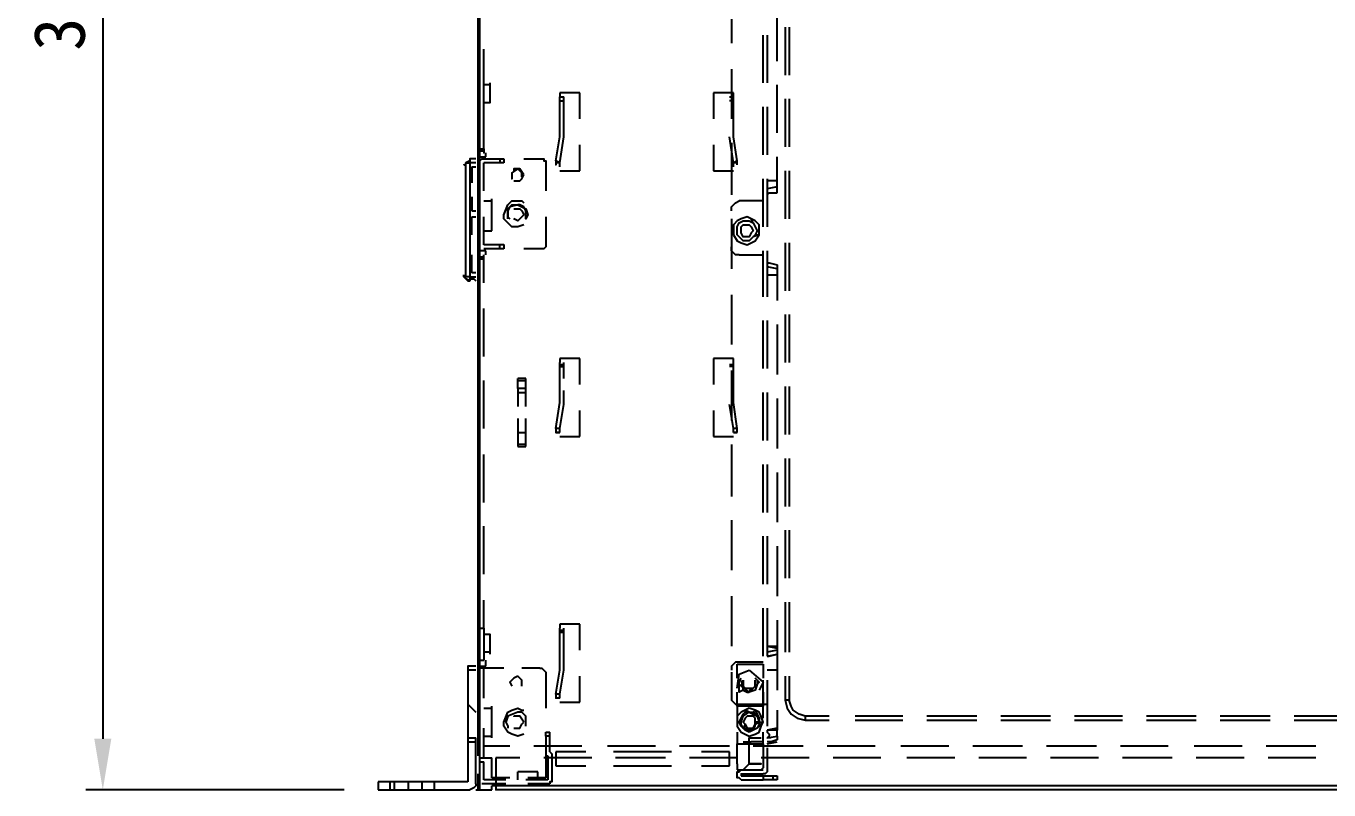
# Model space of a CAD drawing. Header units: millimetres. Extents: x 929 to 1725, y 58 to 532.
# Drawn here: x 1421.8 to 1498.2, y 395.1 to 439.9 of the extents above; entities that cross this region are included whole.
import ezdxf

# ---------------------------------------------------------------- set-up
doc = ezdxf.new("R2010")
doc.units = ezdxf.units.MM
doc.header["$MEASUREMENT"] = 0
doc.header["$PDSIZE"] = -10
doc.layers.get('Defpoints').update_dxf_attribs({"linetype": 'CONTINUOUS'})
doc.layers.add('TI-TEXT', color=3, linetype='CONTINUOUS')
doc.layers.add('TT-WIRE-EQPM', color=6, linetype='CONTINUOUS')
doc.styles.add('굴림체', font='GulimChe.ttf')
doc.dimstyles.new('NEW', dxfattribs={"dimtxt": 3, "dimasz": 3, "dimexe": 1, "dimexo": 2, "dimgap": 1, "dimtad": 1, "dimdec": 4, "dimzin": 0, "dimdsep": 46, "dimtxsty": '굴림체', "dimcen": 0.09, "dimclrd": 1, "dimclre": 1, "dimadec": 0, "dimazin": 0, "dimtfac": 1, "dimtdec": 4, "dimtofl": 0, "dimtmove": 2, "dimatfit": 3, "dimfxl": 0, "dimtolj": 1, "dimtzin": 0, "dimarcsym": 0})

# ---------------------------------------------------------------- blocks, each defined once
blk = doc.blocks.new('*D0')
at = {"layer": 'Defpoints', "color": 0, "linetype": 'ByBlock', "ltscale": 5}
for p in [(1448.155, 487.549), (1426.268, 395.086), (1442.42, 395.086)]:
    blk.add_point(p, dxfattribs=at)
at = {"layer": 'TI-TEXT', "color": 1, "linetype": 'ByBlock', "lineweight": -2, "ltscale": 5}
for p, q in [((1446.155, 487.549), (1425.268, 487.549)), ((1426.268, 484.549), (1426.268, 398.086)), ((1440.42, 395.086), (1425.268, 395.086))]:
    blk.add_line(p, q, dxfattribs=at)
at = {"layer": 'TI-TEXT', "color": 1, "linetype": 'ByBlock', "ltscale": 5}
for points in [[(1425.768, 484.549), (1426.768, 484.549), (1426.268, 487.549)], [(1425.768, 398.086), (1426.768, 398.086), (1426.268, 395.086)]]:
    blk.add_solid(points, dxfattribs=at)
at = {"layer": 'TI-TEXT', "color": 0, "linetype": 'ByBlock', "ltscale": 5, "insert": (1423.735, 441.318), "char_height": 3, "attachment_point": 5, "rotation": 90, "style": '굴림체'}
blk.add_mtext('\\A1;385', dxfattribs=at)

msp = doc.modelspace()

# ---------------------------------------------------------------- linework, layer by layer
at = {"layer": 'TT-WIRE-EQPM', "linetype": 'Continuous'}
for points in [[(1448.27229, 487.54926), (1448.27229, 441.31782), (1448.27229, 398.01243)], [(1448.38933, 395.08638), (1448.38933, 487.54926)], [(1463.13658, 440.26445), (1463.13658, 438.85995)], [(1465.82853, 439.21107), (1465.82853, 440.61557)], [(1466.2967, 439.79628), (1466.2967, 438.39178)], [(1466.53078, 439.79628), (1466.53078, 438.39178)], [(1465.00924, 437.92361), (1465.00924, 439.32811)], [(1465.24333, 439.32811), (1465.24333, 437.92361)], [(1465.82853, 437.80657), (1465.82853, 439.21107)], [(1448.62342, 437.10432), (1448.62342, 438.50882)], [(1465.00924, 436.51912), (1465.00924, 437.92361)], [(1465.24333, 437.92361), (1465.24333, 436.51912)], [(1466.2967, 438.39178), (1466.2967, 436.98728)], [(1466.53078, 438.39178), (1466.53078, 436.98728)], [(1463.13658, 437.33841), (1463.13658, 435.93391)], [(1448.62342, 436.87024), (1448.62342, 436.87024), (1448.62342, 436.98728), (1448.62342, 436.98728), (1448.62342, 437.10432)], [(1448.62342, 434.99757), (1448.62342, 435.11462), (1448.62342, 435.46574), (1448.62342, 435.93391), (1448.62342, 436.28503), (1448.62342, 436.63616), (1448.62342, 436.87024)], [(1448.97454, 436.40207), (1448.62342, 436.40207)], [(1448.97454, 436.51912), (1448.97454, 436.40207), (1448.97454, 436.16799), (1448.97454, 435.93391), (1448.97454, 435.58278), (1448.97454, 435.3487), (1448.97454, 435.3487)], [(1465.82853, 434.99757), (1465.82853, 436.40207)], [(1453.071, 435.93391), (1453.071, 435.69982)], [(1454.24141, 435.93391), (1453.071, 435.93391)], [(1453.071, 435.69982), (1453.30508, 435.69982)], [(1453.071, 435.46574), (1453.071, 435.58278), (1453.071, 435.69982), (1453.071, 435.69982), (1453.071, 435.69982)], [(1453.30508, 435.46574), (1453.30508, 435.58278), (1453.30508, 435.69982), (1453.30508, 435.69982), (1453.30508, 435.69982)], [(1454.24141, 434.41237), (1454.24141, 435.93391)], [(1462.0832, 435.93391), (1462.0832, 434.41237)], [(1463.25362, 435.93391), (1462.0832, 435.93391)], [(1463.01954, 435.69982), (1463.25362, 435.69982)], [(1463.13658, 435.93391), (1463.13658, 434.41237)], [(1463.25362, 435.69982), (1463.25362, 435.93391)], [(1463.25362, 435.46574), (1463.25362, 435.58278), (1463.25362, 435.69982), (1463.25362, 435.69982), (1463.25362, 435.69982)], [(1448.97454, 435.3487), (1448.62342, 435.3487)], [(1448.62342, 434.76349), (1448.62342, 434.76349), (1448.62342, 434.88053), (1448.62342, 434.88053), (1448.62342, 434.99757)], [(1453.071, 433.35899), (1453.071, 435.46574)], [(1453.071, 435.46574), (1453.30508, 435.46574)], [(1453.30508, 433.35899), (1453.30508, 435.46574)], [(1463.25362, 435.46574), (1463.01954, 435.46574)], [(1463.25362, 433.35899), (1463.25362, 435.46574)], [(1465.00924, 433.71012), (1465.00924, 435.11462)], [(1465.24333, 435.11462), (1465.24333, 433.71012)], [(1465.82853, 433.59308), (1465.82853, 434.99757)], [(1466.2967, 435.58278), (1466.2967, 434.17828)], [(1466.53078, 435.58278), (1466.53078, 434.17828)], [(1448.62342, 432.65674), (1448.62342, 434.76349)], [(1466.2967, 434.17828), (1466.2967, 432.77378)], [(1466.53078, 434.17828), (1466.53078, 432.77378)], [(1452.83691, 431.95449), (1453.071, 433.35899)], [(1453.071, 431.83745), (1453.30508, 433.35899)], [(1463.25362, 431.83745), (1463.01954, 433.35899)], [(1463.4877, 431.95449), (1463.25362, 433.35899)], [(1465.00924, 432.30562), (1465.00924, 433.71012)], [(1465.24333, 433.71012), (1465.24333, 432.30562)], [(1448.38933, 432.65674), (1448.62342, 432.65674)], [(1448.62342, 432.65674), (1448.62342, 432.5397), (1448.62342, 432.5397), (1448.62342, 432.42266), (1448.62342, 432.42266)], [(1454.24141, 431.36928), (1454.24141, 432.89083)], [(1462.0832, 432.89083), (1462.0832, 431.36928)], [(1463.13658, 433.00787), (1463.13658, 431.48633)], [(1447.453, 431.72041), (1447.453, 431.72041), (1447.57004, 431.72041), (1447.57004, 431.83745), (1447.68708, 431.83745), (1447.80413, 431.83745)], [(1447.80413, 431.95449), (1447.57004, 431.83745), (1447.57004, 431.83745)], [(1447.57004, 425.16608), (1447.57004, 428.44324), (1447.57004, 431.83745)], [(1448.15525, 432.07153), (1448.03821, 432.07153), (1447.80413, 432.07153), (1447.80413, 432.07153), (1447.80413, 431.95449)], [(1448.15525, 432.07153), (1447.80413, 432.07153)], [(1447.80413, 432.07153), (1447.80413, 432.07153), (1447.80413, 431.95449), (1447.80413, 431.95449), (1447.80413, 431.83745)], [(1448.15525, 431.83745), (1447.80413, 431.83745)], [(1447.80413, 431.83745), (1447.80413, 425.16608)], [(1448.38933, 432.5397), (1448.62342, 432.5397)], [(1448.38933, 432.18858), (1448.74046, 432.18858)], [(1448.38933, 431.83745), (1448.38933, 431.95449), (1448.50638, 432.07153), (1448.62342, 432.07153)], [(1448.62342, 432.07153), (1449.55975, 432.07153)], [(1448.62342, 430.19887), (1448.62342, 431.83745)], [(1449.55975, 431.83745), (1448.62342, 431.83745)], [(1448.74046, 432.18858), (1448.74046, 432.42266)], [(1448.74046, 432.07153), (1449.79383, 432.07153)], [(1449.55975, 432.07153), (1449.55975, 431.83745)], [(1449.55975, 432.07153), (1449.67679, 432.07153), (1449.79383, 432.07153), (1449.79383, 432.07153), (1449.79383, 432.07153)], [(1449.79383, 431.83745), (1449.79383, 431.83745), (1449.79383, 431.83745), (1449.67679, 431.83745), (1449.55975, 431.83745)], [(1449.79383, 432.07153), (1449.79383, 431.83745)], [(1450.96425, 432.07153), (1452.01762, 432.07153)], [(1452.01762, 432.07153), (1452.13467, 432.07153), (1452.13467, 431.95449), (1452.25171, 431.95449), (1452.25171, 431.83745)], [(1452.25171, 431.83745), (1452.25171, 430.19887)], [(1452.83691, 431.95449), (1452.83691, 431.83745), (1452.83691, 431.72041), (1452.83691, 431.72041), (1452.83691, 431.72041)], [(1453.071, 431.83745), (1452.83691, 431.95449)], [(1453.071, 431.83745), (1452.83691, 431.83745)], [(1453.071, 431.60337), (1453.071, 431.72041), (1453.071, 431.72041), (1453.071, 431.83745), (1453.071, 431.83745)], [(1463.4877, 431.95449), (1463.25362, 431.83745)], [(1463.4877, 431.83745), (1463.25362, 431.83745)], [(1463.25362, 431.60337), (1463.25362, 431.72041), (1463.25362, 431.72041), (1463.25362, 431.83745), (1463.25362, 431.83745)], [(1463.4877, 431.72041), (1463.4877, 431.72041), (1463.4877, 431.72041), (1463.4877, 431.83745), (1463.4877, 431.95449)], [(1465.82853, 430.78408), (1465.82853, 432.18858)], [(1447.92117, 431.60337), (1448.15525, 431.60337)], [(1447.92117, 431.60337), (1447.92117, 430.66703)], [(1450.61312, 431.48633), (1450.262, 431.25224), (1450.262, 431.1352), (1450.262, 430.90112), (1450.262, 430.90112)], [(1450.96425, 431.1352), (1450.73017, 431.48633), (1450.61312, 431.48633), (1450.49608, 431.48633), (1450.37904, 431.48633), (1450.37904, 431.36928)], [(1450.37904, 430.78408), (1450.61312, 430.78408), (1450.73017, 430.78408), (1450.84721, 430.90112), (1450.96425, 431.1352)], [(1450.84721, 431.01816), (1450.84721, 431.25224), (1450.73017, 431.36928), (1450.61312, 431.48633)], [(1453.071, 431.36928), (1454.24141, 431.36928)], [(1462.0832, 431.36928), (1463.25362, 431.36928)], [(1463.13658, 431.48633), (1463.13658, 429.96479)], [(1466.2967, 431.36928), (1466.2967, 429.96479)], [(1466.53078, 431.36928), (1466.53078, 429.96479)], [(1465.00924, 429.49662), (1465.00924, 430.90112)], [(1465.24333, 430.90112), (1465.24333, 429.49662)], [(1465.82853, 430.78408), (1465.24333, 430.78408)], [(1465.82853, 430.43295), (1465.24333, 430.31591)], [(1465.82853, 430.43295), (1465.82853, 430.43295), (1465.82853, 430.43295), (1465.82853, 430.54999), (1465.82853, 430.66703), (1465.82853, 430.78408)], [(1465.82853, 430.08183), (1465.82853, 430.43295)], [(1447.92117, 429.84774), (1447.92117, 429.02845)], [(1448.62342, 429.61366), (1449.09158, 429.61366)], [(1449.09158, 427.85804), (1449.09158, 427.97508), (1449.09158, 428.3262), (1449.09158, 428.79437), (1449.09158, 429.26254), (1449.09158, 429.61366), (1449.09158, 429.7307)], [(1449.79383, 428.79437), (1450.02792, 429.37958), (1450.262, 429.61366), (1450.61312, 429.61366), (1450.84721, 429.61366), (1450.96425, 429.49662)], [(1463.13658, 429.02845), (1463.13658, 429.26254), (1463.25362, 429.37958), (1463.37066, 429.49662), (1463.60474, 429.61366)], [(1465.00924, 429.61366), (1463.60474, 429.61366)], [(1465.24333, 429.96479), (1465.36037, 430.08183), (1465.82853, 430.08183)], [(1466.2967, 429.96479), (1466.2967, 428.56029)], [(1466.53078, 429.96479), (1466.53078, 428.56029)], [(1447.92117, 429.02845), (1448.15525, 429.02845)], [(1450.96425, 428.20916), (1450.61312, 428.09212), (1450.262, 428.09212), (1450.02792, 428.3262), (1449.79383, 428.56029), (1449.79383, 428.79437)], [(1450.02792, 428.56029), (1450.02792, 429.14549), (1450.262, 429.37958), (1450.61312, 429.37958)], [(1450.61312, 429.37958), (1450.14496, 429.26254), (1450.02792, 429.02845), (1450.02792, 428.79437), (1450.02792, 428.67733), (1450.14496, 428.56029)], [(1450.37904, 429.14549), (1450.73017, 429.14549), (1450.84721, 429.02845), (1450.96425, 428.79437)], [(1450.96425, 428.79437), (1450.73017, 428.56029), (1450.61312, 428.44324), (1450.37904, 428.56029), (1450.37904, 428.56029)], [(1450.61312, 429.37958), (1451.08129, 429.14549), (1451.19833, 428.79437), (1451.08129, 428.56029), (1451.08129, 428.56029)], [(1451.08129, 428.56029), (1451.08129, 428.79437), (1451.08129, 429.02845), (1450.96425, 429.26254), (1450.73017, 429.37958), (1450.61312, 429.37958)], [(1465.00924, 428.09212), (1465.00924, 429.49662)], [(1465.24333, 429.49662), (1465.24333, 428.09212)], [(1447.92117, 428.67733), (1448.15525, 428.67733)], [(1447.92117, 427.62395), (1447.92117, 428.67733)], [(1448.62342, 427.03874), (1448.62342, 428.67733)], [(1452.25171, 428.67733), (1452.25171, 427.03874)], [(1463.13658, 428.56029), (1463.13658, 427.03874)], [(1464.77516, 427.85804), (1464.77516, 428.20916), (1464.54108, 428.44324), (1464.30699, 428.56029), (1464.07291, 428.67733), (1463.72178, 428.56029), (1463.4877, 428.44324), (1463.25362, 428.20916), (1463.25362, 427.85804), (1463.25362, 427.62395), (1463.4877, 427.27283), (1463.72178, 427.15579), (1464.07291, 427.03874), (1464.30699, 427.15579), (1464.54108, 427.27283), (1464.77516, 427.62395), (1464.77516, 427.85804)], [(1464.07291, 427.27283), (1463.83883, 427.27283), (1463.60474, 427.50691), (1463.4877, 427.62395), (1463.4877, 427.85804), (1463.4877, 428.09212), (1463.60474, 428.3262), (1463.83883, 428.44324)], [(1464.07291, 427.50691), (1463.83883, 427.50691), (1463.72178, 427.74099), (1463.72178, 427.85804), (1463.72178, 428.09212), (1463.83883, 428.20916), (1464.07291, 428.20916), (1464.18995, 428.20916), (1464.18995, 428.20916), (1464.30699, 428.09212), (1464.42403, 427.85804), (1464.30699, 427.74099), (1464.18995, 427.50691), (1464.18995, 427.50691), (1464.07291, 427.50691)], [(1463.83883, 428.44324), (1463.83883, 428.44324), (1464.07291, 428.44324), (1464.18995, 428.44324), (1464.18995, 428.44324), (1464.42403, 428.3262)], [(1464.42403, 428.3262), (1464.30699, 428.56029)], [(1464.42403, 428.3262), (1464.54108, 428.09212), (1464.65812, 427.85804), (1464.54108, 427.62395)], [(1448.62342, 427.85804), (1449.09158, 427.85804)], [(1464.42403, 427.50691), (1464.18995, 427.27283), (1464.18995, 427.27283), (1464.07291, 427.27283)], [(1464.54108, 427.62395), (1464.77516, 427.62395), (1464.42403, 427.50691)], [(1464.54108, 427.62395), (1464.42403, 427.50691)], [(1447.92117, 425.40016), (1447.92117, 426.45354)], [(1448.74046, 426.68762), (1448.38933, 426.68762)], [(1449.55975, 427.03874), (1448.62342, 427.03874)], [(1449.55975, 426.80466), (1448.62342, 426.80466)], [(1448.62342, 426.21945), (1448.62342, 426.3365), (1448.62342, 426.3365), (1448.62342, 426.45354), (1448.62342, 426.45354)], [(1449.79383, 426.80466), (1448.74046, 426.80466)], [(1448.74046, 426.45354), (1448.74046, 426.68762)], [(1449.79383, 427.03874), (1449.79383, 427.03874), (1449.79383, 427.03874), (1449.67679, 427.03874), (1449.55975, 427.03874)], [(1449.55975, 426.80466), (1449.55975, 427.03874)], [(1449.79383, 426.80466), (1449.79383, 426.80466), (1449.79383, 426.80466), (1449.67679, 426.80466), (1449.55975, 426.80466)], [(1449.79383, 427.03874), (1449.79383, 426.80466)], [(1452.01762, 426.80466), (1450.96425, 426.80466)], [(1452.25171, 427.03874), (1452.25171, 426.9217), (1452.13467, 426.80466), (1452.13467, 426.80466), (1452.01762, 426.80466)], [(1463.13658, 427.03874), (1463.13658, 425.63425)], [(1463.60474, 426.45354), (1463.37066, 426.45354), (1463.25362, 426.57058), (1463.13658, 426.68762), (1463.13658, 426.9217)], [(1463.60474, 426.45354), (1465.00924, 426.45354)], [(1465.00924, 425.28312), (1465.00924, 426.68762)], [(1465.24333, 426.68762), (1465.24333, 425.28312)], [(1466.2967, 427.15579), (1466.2967, 425.75129)], [(1466.53078, 427.15579), (1466.53078, 425.75129)], [(1448.38933, 426.3365), (1448.62342, 426.3365)], [(1448.38933, 426.21945), (1448.62342, 426.21945)], [(1448.62342, 424.81495), (1448.62342, 426.21945)], [(1465.24333, 425.98537), (1465.36037, 425.98537), (1465.82853, 425.86833)], [(1465.82853, 425.63425), (1465.24333, 425.75129)], [(1465.82853, 425.86833), (1465.82853, 425.63425)], [(1466.2967, 425.75129), (1466.2967, 424.34679)], [(1466.53078, 425.75129), (1466.53078, 424.34679)], [(1447.453, 425.28312), (1447.453, 425.16608), (1447.57004, 425.04904), (1447.57004, 425.04904), (1447.68708, 424.932), (1447.80413, 424.932)], [(1447.80413, 425.16608), (1447.68708, 425.16608), (1447.57004, 425.16608), (1447.57004, 425.16608), (1447.453, 425.16608), (1447.453, 425.28312)], [(1447.80413, 425.04904), (1447.80413, 424.932), (1447.80413, 424.932), (1447.57004, 425.04904), (1447.57004, 425.04904)], [(1447.80413, 425.16608), (1447.80413, 425.04904), (1447.80413, 424.932), (1447.80413, 424.932), (1447.80413, 424.932)], [(1447.80413, 425.16608), (1448.15525, 425.16608)], [(1447.80413, 425.04904), (1448.03821, 425.04904), (1448.15525, 424.932)], [(1448.15525, 425.40016), (1447.92117, 425.40016)], [(1465.00924, 423.99566), (1465.00924, 425.28312)], [(1465.24333, 425.28312), (1465.82853, 425.28312)], [(1465.24333, 425.28312), (1465.24333, 423.99566)], [(1465.82853, 425.63425), (1465.82853, 425.5172), (1465.82853, 425.28312), (1465.82853, 425.28312)], [(1465.82853, 425.28312), (1465.82853, 423.76158)], [(1463.13658, 424.1127), (1463.13658, 422.59116)], [(1448.62342, 421.88891), (1448.62342, 423.29341)], [(1466.2967, 422.94229), (1466.2967, 421.53779)], [(1466.53078, 422.94229), (1466.53078, 421.53779)], [(1448.62342, 420.48441), (1448.62342, 421.88891)], [(1463.13658, 422.59116), (1463.13658, 421.18666)], [(1465.00924, 421.18666), (1465.00924, 422.59116)], [(1465.24333, 422.59116), (1465.24333, 421.18666)], [(1465.82853, 422.35708), (1465.82853, 420.83554)], [(1465.00924, 419.78216), (1465.00924, 421.18666)], [(1465.24333, 421.18666), (1465.24333, 419.78216)], [(1466.2967, 421.53779), (1466.2967, 420.13329)], [(1466.53078, 421.53779), (1466.53078, 420.13329)], [(1453.071, 420.36737), (1453.071, 420.13329)], [(1454.24141, 420.36737), (1453.071, 420.36737)], [(1454.24141, 418.84583), (1454.24141, 420.36737)], [(1462.0832, 420.36737), (1462.0832, 418.84583)], [(1463.25362, 420.36737), (1462.0832, 420.36737)], [(1463.25362, 420.13329), (1463.25362, 420.36737)], [(1465.82853, 420.83554), (1465.82853, 419.43104)], [(1453.071, 419.89921), (1453.071, 420.01625), (1453.071, 420.01625), (1453.071, 420.13329), (1453.071, 420.13329)], [(1453.071, 420.01625), (1453.30508, 420.01625)], [(1453.071, 417.79246), (1453.071, 419.89921)], [(1453.071, 419.89921), (1453.30508, 419.89921)], [(1453.30508, 419.89921), (1453.30508, 420.01625), (1453.30508, 420.01625), (1453.30508, 420.13329), (1453.30508, 420.13329)], [(1453.30508, 419.19696), (1453.30508, 419.89921)], [(1463.01954, 420.01625), (1463.25362, 420.01625)], [(1463.25362, 419.89921), (1463.01954, 419.89921)], [(1463.13658, 419.66512), (1463.13658, 418.26062)], [(1463.25362, 419.89921), (1463.25362, 420.01625), (1463.25362, 420.01625), (1463.25362, 420.13329), (1463.25362, 420.13329)], [(1463.25362, 417.79246), (1463.25362, 419.89921)], [(1448.62342, 417.67542), (1448.62342, 419.07992)], [(1450.61312, 418.61175), (1450.61312, 419.19696)], [(1451.08129, 419.19696), (1450.61312, 419.19696)], [(1450.61312, 419.07992), (1451.08129, 419.07992)], [(1451.08129, 418.61175), (1451.08129, 419.19696)], [(1450.61312, 418.61175), (1450.61312, 418.49471), (1450.61312, 418.37767)], [(1451.08129, 418.61175), (1450.61312, 418.61175)], [(1450.61312, 418.37767), (1451.08129, 418.37767)], [(1450.61312, 418.37767), (1450.61312, 417.55837)], [(1451.08129, 418.37767), (1451.08129, 418.49471), (1451.08129, 418.61175)], [(1451.08129, 417.55837), (1451.08129, 418.37767)], [(1453.30508, 417.67542), (1453.30508, 418.49471)], [(1463.13658, 418.26062), (1463.13658, 416.73908)], [(1465.00924, 416.97317), (1465.00924, 418.37767)], [(1465.24333, 418.37767), (1465.24333, 416.97317)], [(1466.2967, 418.72879), (1466.2967, 417.32429)], [(1466.53078, 418.72879), (1466.53078, 417.32429)], [(1448.62342, 416.27092), (1448.62342, 417.67542)], [(1452.83691, 416.27092), (1453.071, 417.79246)], [(1453.071, 416.27092), (1453.30508, 417.67542)], [(1454.24141, 415.80275), (1454.24141, 417.32429)], [(1462.0832, 417.32429), (1462.0832, 415.80275)], [(1463.25362, 416.27092), (1463.01954, 417.67542)], [(1463.4877, 416.27092), (1463.25362, 417.79246)], [(1465.82853, 418.02654), (1465.82853, 416.505)], [(1466.2967, 417.32429), (1466.2967, 415.91979)], [(1466.53078, 417.32429), (1466.53078, 415.91979)], [(1450.61312, 416.85612), (1450.61312, 416.03683)], [(1451.08129, 416.03683), (1451.08129, 416.85612)], [(1465.00924, 415.56867), (1465.00924, 416.97317)], [(1465.24333, 416.97317), (1465.24333, 415.56867)], [(1450.61312, 416.03683), (1451.08129, 416.03683)], [(1450.61312, 416.03683), (1450.61312, 415.91979), (1450.61312, 415.80275)], [(1450.61312, 415.80275), (1450.61312, 415.21754)], [(1451.08129, 415.80275), (1451.08129, 415.91979), (1451.08129, 416.03683)], [(1451.08129, 415.21754), (1451.08129, 415.80275)], [(1452.83691, 416.27092), (1452.83691, 416.15387), (1452.83691, 416.15387), (1452.83691, 416.03683), (1452.83691, 416.03683)], [(1453.071, 416.27092), (1452.83691, 416.27092)], [(1453.071, 416.03683), (1452.83691, 416.03683)], [(1452.83691, 416.03683), (1453.071, 416.03683)], [(1453.071, 416.03683), (1453.071, 416.03683), (1453.071, 416.15387), (1453.071, 416.15387), (1453.071, 416.27092)], [(1453.071, 415.80275), (1454.24141, 415.80275)], [(1462.0832, 415.80275), (1463.25362, 415.80275)], [(1463.25362, 416.03683), (1463.25362, 416.03683), (1463.25362, 416.15387), (1463.25362, 416.15387), (1463.25362, 416.27092)], [(1463.4877, 416.27092), (1463.25362, 416.27092)], [(1463.25362, 416.03683), (1463.37066, 416.03683), (1463.4877, 416.03683)], [(1463.4877, 416.03683), (1463.25362, 416.03683)], [(1463.4877, 416.03683), (1463.4877, 416.03683), (1463.4877, 416.15387), (1463.4877, 416.15387), (1463.4877, 416.27092)], [(1465.82853, 416.505), (1465.82853, 415.1005)], [(1451.08129, 415.33458), (1450.61312, 415.33458)], [(1450.61312, 415.21754), (1451.08129, 415.21754)], [(1463.13658, 415.33458), (1463.13658, 413.81304)], [(1448.62342, 413.34488), (1448.62342, 414.74938)], [(1466.2967, 414.51529), (1466.2967, 413.11079)], [(1466.53078, 414.51529), (1466.53078, 413.11079)], [(1463.13658, 413.81304), (1463.13658, 412.2915)], [(1465.00924, 412.75967), (1465.00924, 414.16417)], [(1465.24333, 414.16417), (1465.24333, 412.75967)], [(1465.82853, 413.696), (1465.82853, 412.17446)], [(1448.62342, 411.94038), (1448.62342, 413.34488)], [(1465.00924, 411.35517), (1465.00924, 412.75967)], [(1465.24333, 412.75967), (1465.24333, 411.35517)], [(1466.2967, 413.11079), (1466.2967, 411.70629)], [(1466.53078, 413.11079), (1466.53078, 411.70629)], [(1465.82853, 412.17446), (1465.82853, 410.76996)], [(1448.62342, 409.13138), (1448.62342, 410.53588)], [(1463.13658, 410.887), (1463.13658, 409.36546)], [(1465.00924, 408.54617), (1465.00924, 409.95067)], [(1465.24333, 409.95067), (1465.24333, 408.54617)], [(1466.2967, 410.30179), (1466.2967, 408.8973)], [(1466.53078, 410.30179), (1466.53078, 408.8973)], [(1448.62342, 407.72688), (1448.62342, 409.13138)], [(1463.13658, 409.36546), (1463.13658, 407.96096)], [(1465.82853, 409.36546), (1465.82853, 407.84392)], [(1466.2967, 408.8973), (1466.2967, 407.4928)], [(1466.53078, 408.8973), (1466.53078, 407.4928)], [(1465.00924, 407.14167), (1465.00924, 408.54617)], [(1465.24333, 408.54617), (1465.24333, 407.14167)], [(1465.82853, 407.84392), (1465.82853, 406.43942)], [(1448.62342, 404.80084), (1448.62342, 406.20534)], [(1463.13658, 406.43942), (1463.13658, 405.03492)], [(1466.2967, 406.0883), (1466.2967, 404.56676)], [(1466.53078, 406.0883), (1466.53078, 404.56676)], [(1465.00924, 404.33267), (1465.00924, 405.73717)], [(1465.24333, 405.73717), (1465.24333, 404.33267)], [(1448.38933, 404.56676), (1448.62342, 404.56676)], [(1448.62342, 404.56676), (1448.62342, 404.56676), (1448.62342, 404.6838), (1448.62342, 404.6838), (1448.62342, 404.80084)], [(1448.62342, 404.56676), (1448.62342, 404.33267), (1448.62342, 403.98155), (1448.62342, 403.51338), (1448.62342, 403.16226), (1448.62342, 402.81113), (1448.62342, 402.69409)], [(1453.071, 404.80084), (1453.071, 404.56676)], [(1454.24141, 404.80084), (1453.071, 404.80084)], [(1453.071, 404.33267), (1453.071, 404.33267), (1453.071, 404.44971), (1453.071, 404.44971), (1453.071, 404.56676)], [(1453.071, 404.44971), (1453.30508, 404.44971)], [(1453.071, 402.10888), (1453.071, 404.33267)], [(1453.071, 404.33267), (1453.30508, 404.33267)], [(1453.30508, 404.33267), (1453.30508, 404.33267), (1453.30508, 404.44971), (1453.30508, 404.44971), (1453.30508, 404.56676)], [(1453.30508, 402.10888), (1453.30508, 404.33267)], [(1454.24141, 403.2793), (1454.24141, 404.80084)], [(1463.13658, 405.03492), (1463.13658, 403.51338)], [(1465.00924, 402.92817), (1465.00924, 404.33267)], [(1465.24333, 404.33267), (1465.24333, 402.92817)], [(1465.82853, 405.03492), (1465.82853, 403.51338)], [(1466.2967, 404.56676), (1466.2967, 403.16226)], [(1466.53078, 404.56676), (1466.53078, 403.16226)], [(1448.62342, 404.21563), (1448.97454, 404.21563)], [(1448.97454, 404.21563), (1448.97454, 404.21563), (1448.97454, 403.98155), (1448.97454, 403.63042), (1448.97454, 403.2793), (1448.97454, 403.16226), (1448.97454, 403.04521)], [(1448.97454, 403.16226), (1448.62342, 403.16226)], [(1465.24333, 403.51338), (1465.82853, 403.51338)], [(1465.24333, 403.51338), (1465.82853, 403.39634)], [(1465.82853, 403.2793), (1465.24333, 403.16226)], [(1465.24333, 402.92817), (1465.82853, 403.04521)], [(1465.24333, 402.92817), (1465.36037, 402.92817), (1465.82853, 403.04521)], [(1465.82853, 403.51338), (1465.82853, 402.81113), (1465.82853, 402.10888)], [(1447.68708, 402.34296), (1447.68708, 402.34296), (1447.68708, 402.22592), (1447.68708, 402.10888)], [(1448.15525, 402.34296), (1448.03821, 402.34296), (1447.68708, 402.34296)], [(1447.68708, 402.10888), (1447.68708, 398.12947)], [(1448.15525, 402.10888), (1447.68708, 402.10888)], [(1448.38933, 402.69409), (1448.62342, 402.69409)], [(1448.38933, 402.34296), (1448.74046, 402.34296)], [(1448.62342, 402.22592), (1448.50638, 402.22592), (1448.38933, 402.22592), (1448.38933, 402.22592)], [(1449.79383, 402.22592), (1448.62342, 402.22592)], [(1448.62342, 400.4703), (1448.62342, 402.22592)], [(1448.74046, 402.34296), (1448.74046, 402.69409)], [(1451.90058, 402.22592), (1450.84721, 402.22592)], [(1451.90058, 402.22592), (1452.01762, 402.22592), (1452.13467, 402.10888), (1452.13467, 402.10888), (1452.25171, 401.99184)], [(1452.83691, 400.70438), (1453.071, 402.10888)], [(1453.071, 400.70438), (1453.30508, 402.10888)], [(1463.60474, 402.57705), (1463.37066, 402.57705), (1463.25362, 402.46001), (1463.13658, 402.34296), (1463.13658, 402.10888)], [(1463.4877, 401.64072), (1463.4877, 402.46001)], [(1463.4877, 402.46001), (1465.00924, 402.46001)], [(1463.4877, 401.05551), (1463.60474, 401.8748), (1464.18995, 402.10888), (1464.18995, 402.10888)], [(1465.00924, 402.57705), (1463.60474, 402.57705)], [(1464.18995, 402.10888), (1465.00924, 401.40663), (1464.77516, 400.93847)], [(1465.00924, 402.46001), (1465.00924, 401.64072)], [(1465.82853, 402.10888), (1465.24333, 402.10888)], [(1465.82853, 402.10888), (1465.82853, 400.93847)], [(1450.61312, 401.75776), (1450.37904, 401.64072), (1450.262, 401.52367), (1450.14496, 401.40663), (1450.262, 401.17255)], [(1450.84721, 401.17255), (1450.84721, 401.52367), (1450.73017, 401.64072), (1450.61312, 401.75776)], [(1452.25171, 401.99184), (1452.25171, 399.88509)], [(1454.24141, 400.23622), (1454.24141, 401.75776)], [(1463.13658, 401.99184), (1463.13658, 400.58734)], [(1464.18995, 400.82142), (1463.60474, 401.28959), (1463.60474, 401.40663), (1463.72178, 401.64072)], [(1463.83883, 400.93847), (1463.60474, 400.82142), (1463.60474, 401.40663)], [(1463.72178, 401.52367), (1463.83883, 400.93847), (1464.07291, 400.82142), (1464.18995, 400.82142)], [(1463.83883, 401.52367), (1463.83883, 401.17255), (1463.95587, 401.05551), (1463.95587, 401.05551), (1464.18995, 401.05551)], [(1464.18995, 400.82142), (1464.77516, 401.40663), (1464.54108, 401.64072)], [(1464.18995, 401.05551), (1464.42403, 401.05551), (1464.54108, 401.17255), (1464.54108, 401.40663), (1464.54108, 401.52367), (1464.54108, 401.52367)], [(1464.65812, 401.52367), (1464.65812, 401.28959), (1464.54108, 400.93847), (1464.18995, 400.82142), (1464.18995, 400.82142)], [(1465.00924, 400.11917), (1465.00924, 401.52367)], [(1465.24333, 401.52367), (1465.24333, 400.11917)], [(1466.2967, 401.75776), (1466.2967, 400.35326)], [(1466.53078, 401.75776), (1466.53078, 400.35326)], [(1452.83691, 400.70438), (1452.83691, 400.58734), (1452.83691, 400.58734), (1452.83691, 400.4703), (1452.83691, 400.4703)], [(1453.071, 400.70438), (1452.83691, 400.70438)], [(1453.071, 400.4703), (1452.83691, 400.4703)], [(1453.071, 400.4703), (1453.071, 400.4703), (1453.071, 400.4703), (1453.071, 400.58734), (1453.071, 400.70438)], [(1463.13658, 400.58734), (1463.13658, 400.35326), (1463.25362, 400.23622), (1463.37066, 400.11917), (1463.60474, 400.11917)], [(1463.4877, 400.00213), (1463.4877, 400.82142)], [(1464.18995, 400.82142), (1464.30699, 401.05551)], [(1465.00924, 400.82142), (1465.00924, 400.00213)], [(1447.68708, 400.11917), (1448.15525, 399.65101)], [(1448.62342, 399.88509), (1449.09158, 399.88509)], [(1449.09158, 398.12947), (1449.09158, 398.24651), (1449.09158, 398.59763), (1449.09158, 399.0658), (1449.09158, 399.53397), (1449.09158, 399.88509), (1449.09158, 400.00213)], [(1449.79383, 399.0658), (1450.02792, 399.65101), (1450.262, 399.76805), (1450.61312, 399.88509), (1450.84721, 399.76805), (1450.96425, 399.76805)], [(1453.071, 400.23622), (1454.24141, 400.23622)], [(1463.4877, 400.00213), (1463.4877, 399.29988)], [(1465.00924, 400.00213), (1463.4877, 400.00213)], [(1464.18995, 399.88509), (1463.95587, 399.76805), (1463.72178, 399.65101), (1463.4877, 399.41692), (1463.4877, 399.0658), (1463.4877, 398.83172), (1463.72178, 398.48059), (1463.95587, 398.36355), (1464.18995, 398.24651), (1464.54108, 398.36355), (1464.77516, 398.48059), (1464.8922, 398.83172), (1465.00924, 399.0658), (1464.8922, 399.41692), (1464.77516, 399.65101), (1464.54108, 399.76805), (1464.18995, 399.88509)], [(1463.60474, 400.11917), (1465.24333, 400.11917)], [(1464.18995, 399.65101), (1463.95587, 399.76805), (1463.95587, 399.65101)], [(1464.42403, 399.65101), (1464.54108, 399.76805), (1464.65812, 399.53397)], [(1465.00924, 399.29988), (1465.00924, 400.00213)], [(1465.24333, 400.11917), (1465.24333, 398.83172)], [(1465.82853, 399.76805), (1465.82853, 398.59763)], [(1466.2967, 400.35326), (1466.2967, 400.35326), (1466.41374, 399.88509), (1466.64783, 399.53397), (1466.99895, 399.29988), (1467.46712, 399.18284), (1467.46712, 399.18284)], [(1466.53078, 400.35326), (1466.2967, 400.35326)], [(1467.46712, 399.41692), (1467.11599, 399.53397), (1466.76487, 399.76805), (1466.64783, 400.00213), (1466.53078, 400.35326)], [(1450.96425, 398.36355), (1450.61312, 398.24651), (1450.262, 398.36355), (1450.02792, 398.48059), (1449.79383, 398.83172), (1449.79383, 399.0658)], [(1450.61312, 399.65101), (1450.02792, 399.41692), (1449.91087, 399.0658), (1450.02792, 398.83172), (1450.02792, 398.71467)], [(1450.96425, 399.0658), (1450.73017, 399.41692), (1450.61312, 399.41692), (1450.37904, 399.41692), (1450.37904, 399.41692)], [(1450.37904, 398.71467), (1450.73017, 398.71467), (1450.84721, 398.94876), (1450.96425, 399.0658)], [(1451.08129, 398.83172), (1451.08129, 399.41692), (1450.84721, 399.65101), (1450.61312, 399.65101)], [(1464.18995, 398.48059), (1463.95587, 398.59763), (1463.83883, 398.71467), (1463.72178, 398.83172), (1463.60474, 399.0658), (1463.72178, 399.29988), (1463.83883, 399.53397), (1463.95587, 399.65101)], [(1464.18995, 399.65101), (1464.65812, 399.41692), (1464.77516, 399.0658), (1464.77516, 398.94876), (1464.65812, 398.71467), (1464.18995, 398.59763), (1464.18995, 398.59763), (1463.83883, 398.71467), (1463.72178, 398.94876), (1463.72178, 399.0658), (1463.83883, 399.41692), (1464.18995, 399.65101)], [(1464.18995, 399.41692), (1464.07291, 399.41692), (1463.95587, 399.29988), (1463.83883, 399.0658), (1463.95587, 398.94876), (1464.07291, 398.71467), (1464.18995, 398.71467)], [(1463.95587, 399.29988), (1463.95587, 399.29988), (1463.83883, 399.0658), (1463.95587, 398.94876)], [(1463.95587, 398.94876), (1463.83883, 398.71467), (1463.95587, 398.83172)], [(1463.95587, 399.65101), (1463.95587, 399.65101), (1464.18995, 399.65101)], [(1464.18995, 399.41692), (1464.07291, 399.41692), (1463.95587, 399.29988)], [(1463.95587, 398.94876), (1463.95587, 398.83172), (1464.07291, 398.71467)], [(1464.07291, 398.71467), (1464.18995, 398.71467), (1464.42403, 398.71467), (1464.54108, 398.83172), (1464.54108, 398.94876)], [(1464.18995, 399.65101), (1464.42403, 399.65101)], [(1464.54108, 399.18284), (1464.54108, 399.29988), (1464.54108, 399.29988), (1464.42403, 399.41692), (1464.18995, 399.41692)], [(1464.18995, 398.71467), (1464.42403, 398.71467), (1464.54108, 398.94876), (1464.54108, 399.0658), (1464.54108, 399.29988), (1464.42403, 399.41692), (1464.18995, 399.41692)], [(1464.42403, 399.65101), (1464.42403, 399.65101), (1464.65812, 399.53397)], [(1464.54108, 398.94876), (1464.54108, 399.0658), (1464.54108, 399.18284)], [(1464.54108, 398.94876), (1464.77516, 399.0658), (1464.54108, 399.0658)], [(1464.65812, 399.53397), (1464.77516, 399.29988), (1464.77516, 399.18284)], [(1464.77516, 399.18284), (1464.77516, 399.0658), (1464.77516, 398.83172)], [(1464.77516, 399.0658), (1465.00924, 399.0658), (1464.77516, 398.83172)], [(1467.46712, 399.41692), (1467.46712, 399.18284)], [(1468.87162, 399.41692), (1467.46712, 399.41692)], [(1467.46712, 399.18284), (1468.87162, 399.18284)], [(1471.79766, 399.41692), (1470.39316, 399.41692)], [(1470.39316, 399.18284), (1471.79766, 399.18284)], [(1473.20216, 399.41692), (1471.79766, 399.41692)], [(1471.79766, 399.18284), (1473.20216, 399.18284)], [(1476.1282, 399.41692), (1474.60665, 399.41692)], [(1474.60665, 399.18284), (1476.1282, 399.18284)], [(1477.53269, 399.41692), (1476.1282, 399.41692)], [(1476.1282, 399.18284), (1477.53269, 399.18284)], [(1480.34169, 399.41692), (1478.93719, 399.41692)], [(1478.93719, 399.18284), (1480.34169, 399.18284)], [(1481.86323, 399.41692), (1480.34169, 399.41692)], [(1480.34169, 399.18284), (1481.86323, 399.18284)], [(1484.67223, 399.41692), (1483.26773, 399.41692)], [(1483.26773, 399.18284), (1484.67223, 399.18284)], [(1486.07673, 399.41692), (1484.67223, 399.41692)], [(1484.67223, 399.18284), (1486.07673, 399.18284)], [(1489.00277, 399.41692), (1487.48123, 399.41692)], [(1487.48123, 399.18284), (1489.00277, 399.18284)], [(1490.40727, 399.41692), (1489.00277, 399.41692)], [(1489.00277, 399.18284), (1490.40727, 399.18284)], [(1493.21627, 399.41692), (1491.81177, 399.41692)], [(1491.81177, 399.18284), (1493.21627, 399.18284)], [(1494.73781, 399.41692), (1493.21627, 399.41692)], [(1493.21627, 399.18284), (1494.73781, 399.18284)], [(1497.54681, 399.41692), (1496.14231, 399.41692)], [(1496.14231, 399.18284), (1497.54681, 399.18284)], [(1498.95131, 399.41692), (1497.54681, 399.41692)], [(1497.54681, 399.18284), (1498.95131, 399.18284)], [(1448.62342, 396.95905), (1448.62342, 398.71467)], [(1448.62342, 398.24651), (1449.09158, 398.24651)], [(1452.25171, 398.48059), (1452.48579, 398.48059)], [(1452.25171, 398.24651), (1452.25171, 398.36355), (1452.25171, 398.48059), (1452.25171, 398.48059), (1452.25171, 398.48059)], [(1452.25171, 398.24651), (1452.25171, 397.19313)], [(1452.48579, 398.24651), (1452.25171, 398.24651)], [(1452.48579, 398.24651), (1452.48579, 398.36355), (1452.48579, 398.48059), (1452.48579, 398.48059), (1452.48579, 398.48059)], [(1452.48579, 397.31018), (1452.48579, 398.24651)], [(1463.4877, 398.48059), (1463.4877, 397.77834)], [(1464.77516, 398.83172), (1464.65812, 398.71467), (1464.42403, 398.59763), (1464.18995, 398.48059)], [(1465.00924, 397.77834), (1465.00924, 398.48059)], [(1465.82853, 398.71467), (1465.24333, 398.59763)], [(1465.82853, 398.59763), (1465.24333, 398.59763)], [(1465.24333, 398.59763), (1465.24333, 398.48059), (1465.36037, 398.36355), (1465.36037, 398.24651), (1465.36037, 398.24651), (1465.24333, 398.12947), (1465.24333, 398.12947)], [(1465.24333, 398.12947), (1465.82853, 398.24651)], [(1465.82853, 398.24651), (1465.82853, 398.36355), (1465.82853, 398.59763)], [(1465.82853, 398.24651), (1465.82853, 398.01243)], [(1447.68708, 398.12947), (1447.68708, 397.89538)], [(1447.68708, 398.12947), (1448.15525, 398.12947)], [(1447.68708, 397.89538), (1448.15525, 397.89538)], [(1447.68708, 397.89538), (1447.68708, 395.55455)], [(1448.15525, 397.89538), (1448.15525, 398.12947)], [(1448.15525, 395.43751), (1448.15525, 397.89538)], [(1448.27229, 398.01243), (1448.27229, 397.07609)], [(1448.62342, 397.6613), (1450.14496, 397.6613)], [(1451.54946, 397.6613), (1452.95396, 397.6613)], [(1452.25171, 397.77834), (1452.25171, 395.78863)], [(1452.95396, 397.6613), (1454.35846, 397.6613)], [(1455.88, 397.6613), (1457.2845, 397.6613)], [(1457.2845, 397.6613), (1458.689, 397.6613)], [(1460.09349, 397.6613), (1461.61504, 397.6613)], [(1461.61504, 397.6613), (1463.01954, 397.6613)], [(1463.4877, 397.31018), (1463.4877, 397.77834)], [(1463.4877, 397.77834), (1465.00924, 397.77834)], [(1463.83883, 397.89538), (1463.95587, 397.89538), (1464.07291, 397.89538), (1464.30699, 397.89538)], [(1464.18995, 396.60793), (1464.18995, 398.12947)], [(1464.18995, 398.12947), (1464.18995, 398.12947), (1464.30699, 398.12947), (1464.54108, 398.12947), (1464.65812, 398.12947), (1464.77516, 398.12947), (1464.8922, 398.12947)], [(1465.00924, 397.89538), (1464.30699, 397.89538)], [(1464.42403, 397.6613), (1465.82853, 397.6613)], [(1465.00924, 397.77834), (1465.00924, 396.37384)], [(1465.47741, 398.12947), (1465.24333, 398.12947)], [(1465.82853, 398.01243), (1465.47741, 397.89538), (1465.24333, 397.89538)], [(1465.24333, 397.77834), (1465.82853, 397.89538)], [(1465.24333, 397.54426), (1465.24333, 396.2568)], [(1465.82853, 397.6613), (1467.35007, 397.6613)], [(1468.75457, 397.6613), (1470.15907, 397.6613)], [(1470.15907, 397.6613), (1471.56357, 397.6613)], [(1473.08511, 397.6613), (1474.48961, 397.6613)], [(1474.48961, 397.6613), (1475.89411, 397.6613)], [(1477.29861, 397.6613), (1478.82015, 397.6613)], [(1478.82015, 397.6613), (1480.22465, 397.6613)], [(1481.62915, 397.6613), (1483.03365, 397.6613)], [(1483.03365, 397.6613), (1484.55519, 397.6613)], [(1485.95969, 397.6613), (1487.36419, 397.6613)], [(1487.36419, 397.6613), (1488.76869, 397.6613)], [(1490.29023, 397.6613), (1491.69473, 397.6613)], [(1491.69473, 397.6613), (1493.09923, 397.6613)], [(1494.50373, 397.6613), (1496.02527, 397.6613)], [(1496.02527, 397.6613), (1497.42977, 397.6613)], [(1448.38933, 396.95905), (1448.38933, 396.95905), (1448.38933, 396.95905), (1448.50638, 396.95905), (1448.62342, 396.95905)], [(1448.38933, 396.72497), (1448.62342, 396.72497)], [(1448.62342, 396.95905), (1449.09158, 396.95905)], [(1448.62342, 395.67159), (1448.62342, 396.72497)], [(1449.09158, 395.78863), (1449.09158, 396.95905)], [(1449.32567, 396.95905), (1449.32567, 395.32047)], [(1450.73017, 396.95905), (1449.32567, 396.95905)], [(1453.53916, 396.95905), (1452.13467, 396.95905)], [(1452.25171, 397.19313), (1452.25171, 397.07609), (1452.25171, 397.07609), (1452.36875, 397.07609)], [(1452.36875, 397.07609), (1452.36875, 395.67159)], [(1452.48579, 397.31018), (1452.48579, 397.31018), (1452.60283, 397.19313), (1452.60283, 397.07609)], [(1452.60283, 397.07609), (1452.60283, 395.67159)], [(1454.59254, 397.31018), (1452.83691, 397.31018)], [(1452.83691, 397.31018), (1452.83691, 396.49088)], [(1454.94366, 396.95905), (1453.53916, 396.95905)], [(1457.98675, 397.31018), (1456.23112, 397.31018)], [(1457.8697, 396.95905), (1456.34816, 396.95905)], [(1459.2742, 396.95905), (1457.8697, 396.95905)], [(1459.62533, 397.31018), (1457.98675, 397.31018)], [(1462.0832, 396.95905), (1460.6787, 396.95905)], [(1463.01954, 397.31018), (1461.38095, 397.31018)], [(1463.4877, 396.95905), (1462.0832, 396.95905)], [(1463.01954, 396.49088), (1463.01954, 397.31018)], [(1463.4877, 396.60793), (1463.4877, 397.31018)], [(1466.2967, 396.95905), (1464.8922, 396.95905)], [(1467.7012, 396.95905), (1466.2967, 396.95905)], [(1470.5102, 396.95905), (1469.1057, 396.95905)], [(1471.9147, 396.95905), (1470.5102, 396.95905)], [(1474.84074, 396.95905), (1473.43624, 396.95905)], [(1476.24524, 396.95905), (1474.84074, 396.95905)], [(1479.05424, 396.95905), (1477.64974, 396.95905)], [(1480.45874, 396.95905), (1479.05424, 396.95905)], [(1483.26773, 396.95905), (1481.86323, 396.95905)], [(1484.67223, 396.95905), (1483.26773, 396.95905)], [(1487.59827, 396.95905), (1486.07673, 396.95905)], [(1489.00277, 396.95905), (1487.59827, 396.95905)], [(1491.81177, 396.95905), (1490.40727, 396.95905)], [(1493.21627, 396.95905), (1491.81177, 396.95905)], [(1496.02527, 396.95905), (1494.62077, 396.95905)], [(1497.42977, 396.95905), (1496.02527, 396.95905)], [(1448.27229, 396.02272), (1448.27229, 395.08638)], [(1450.61312, 395.67159), (1450.61312, 396.13976)], [(1451.78354, 396.13976), (1451.6665, 396.13976), (1451.43242, 396.13976), (1451.19833, 396.13976), (1450.84721, 396.13976), (1450.61312, 396.13976), (1450.61312, 396.13976)], [(1451.78354, 395.67159), (1451.78354, 396.13976)], [(1452.83691, 396.49088), (1454.59254, 396.49088)], [(1456.23112, 396.49088), (1457.98675, 396.49088)], [(1457.98675, 396.49088), (1459.62533, 396.49088)], [(1461.38095, 396.49088), (1463.01954, 396.49088)], [(1463.4877, 396.60793), (1463.4877, 396.2568)], [(1463.4877, 396.02272), (1463.4877, 396.13976), (1463.60474, 396.13976), (1463.72178, 396.2568)], [(1463.4877, 396.2568), (1464.8922, 396.2568)], [(1463.4877, 395.90568), (1463.4877, 396.02272)], [(1463.72178, 395.67159), (1463.60474, 395.78863), (1463.4877, 395.78863), (1463.4877, 395.90568)], [(1463.72178, 396.2568), (1465.00924, 396.2568)], [(1463.72178, 396.02272), (1465.00924, 396.02272)], [(1463.72178, 396.02272), (1463.72178, 396.02272), (1463.72178, 395.90568)], [(1463.72178, 395.90568), (1465.00924, 395.90568)], [(1463.83883, 396.2568), (1464.18995, 396.60793)], [(1464.18995, 396.60793), (1464.18995, 396.60793), (1464.30699, 396.60793), (1464.54108, 396.60793), (1464.65812, 396.60793), (1464.77516, 396.60793), (1464.8922, 396.60793), (1464.77516, 396.60793), (1464.65812, 396.60793), (1464.54108, 396.60793), (1464.30699, 396.60793), (1464.18995, 396.60793), (1464.18995, 396.60793)], [(1465.00924, 396.37384), (1464.8922, 396.2568)], [(1465.24333, 396.2568), (1465.24333, 396.13976), (1465.12628, 396.02272), (1465.00924, 396.02272)], [(1465.00924, 395.90568), (1465.00924, 395.67159)], [(1465.00924, 395.90568), (1465.59445, 395.90568)], [(1465.59445, 395.67159), (1465.59445, 395.90568)], [(1465.59445, 395.90568), (1465.71149, 395.90568), (1465.71149, 395.90568), (1465.82853, 395.90568), (1465.82853, 395.90568)], [(1465.82853, 395.90568), (1465.82853, 395.67159)], [(1442.42021, 395.55455), (1442.42021, 395.08638)], [(1443.12246, 395.55455), (1442.88838, 395.55455), (1442.53725, 395.55455), (1442.42021, 395.55455)], [(1447.68708, 395.55455), (1443.12246, 395.55455)], [(1443.12246, 395.08638), (1443.12246, 395.55455)], [(1443.35654, 395.55455), (1443.35654, 395.08638)], [(1444.17584, 395.55455), (1444.17584, 395.08638)], [(1444.99513, 395.08638), (1444.99513, 395.55455)], [(1445.69738, 395.55455), (1445.69738, 395.08638)], [(1448.15525, 395.43751), (1448.15525, 395.32047), (1448.03821, 395.20343), (1447.80413, 395.08638)], [(1449.91087, 395.43751), (1448.50638, 395.43751)], [(1449.91087, 395.67159), (1448.62342, 395.67159)], [(1450.14496, 395.78863), (1449.09158, 395.78863)], [(1449.09158, 395.08638), (1449.09158, 395.32047)], [(1449.32567, 395.32047), (1449.09158, 395.32047)], [(1449.32567, 395.32047), (1449.32567, 395.20343), (1449.32567, 395.08638), (1449.32567, 395.08638)], [(1551.26891, 395.32047), (1449.32567, 395.32047)], [(1452.36875, 395.67159), (1451.08129, 395.67159)], [(1452.25171, 395.78863), (1451.19833, 395.78863)], [(1452.48579, 395.43751), (1451.19833, 395.43751)], [(1452.60283, 395.67159), (1452.60283, 395.55455), (1452.48579, 395.55455), (1452.48579, 395.43751)], [(1463.72178, 395.67159), (1465.00924, 395.67159)], [(1465.59445, 395.67159), (1465.00924, 395.67159)], [(1465.82853, 395.67159), (1465.82853, 395.67159), (1465.71149, 395.67159), (1465.71149, 395.67159), (1465.59445, 395.67159)], [(1442.42021, 395.08638), (1442.53725, 395.08638), (1442.88838, 395.08638), (1443.12246, 395.08638)], [(1443.12246, 395.08638), (1447.80413, 395.08638)], [(1448.15525, 395.08638), (1448.27229, 395.08638), (1448.27229, 395.08638), (1448.38933, 395.08638)], [(1448.38933, 395.08638), (1449.09158, 395.08638)], [(1551.26891, 395.08638), (1449.32567, 395.08638)]]:
    msp.add_lwpolyline(points, dxfattribs=at)

# ---------------------------------------------------------------- dimensions: what is measured, and where the dimension line sits
at = {"layer": 'TI-TEXT', "linetype": 'ByBlock', "ltscale": 5}
dim = msp.add_linear_dim(base=(1426.26847, 395.08638), p1=(1448.15525, 487.54926), p2=(1442.42021, 395.08638), angle=90, text='385', dimstyle='NEW', dxfattribs=at)
dim.commit()
dim.dimension.update_dxf_attribs({"geometry": '*D0', "text_midpoint": (1423.73456, 441.31782)})

doc.saveas('drawing.dxf')
